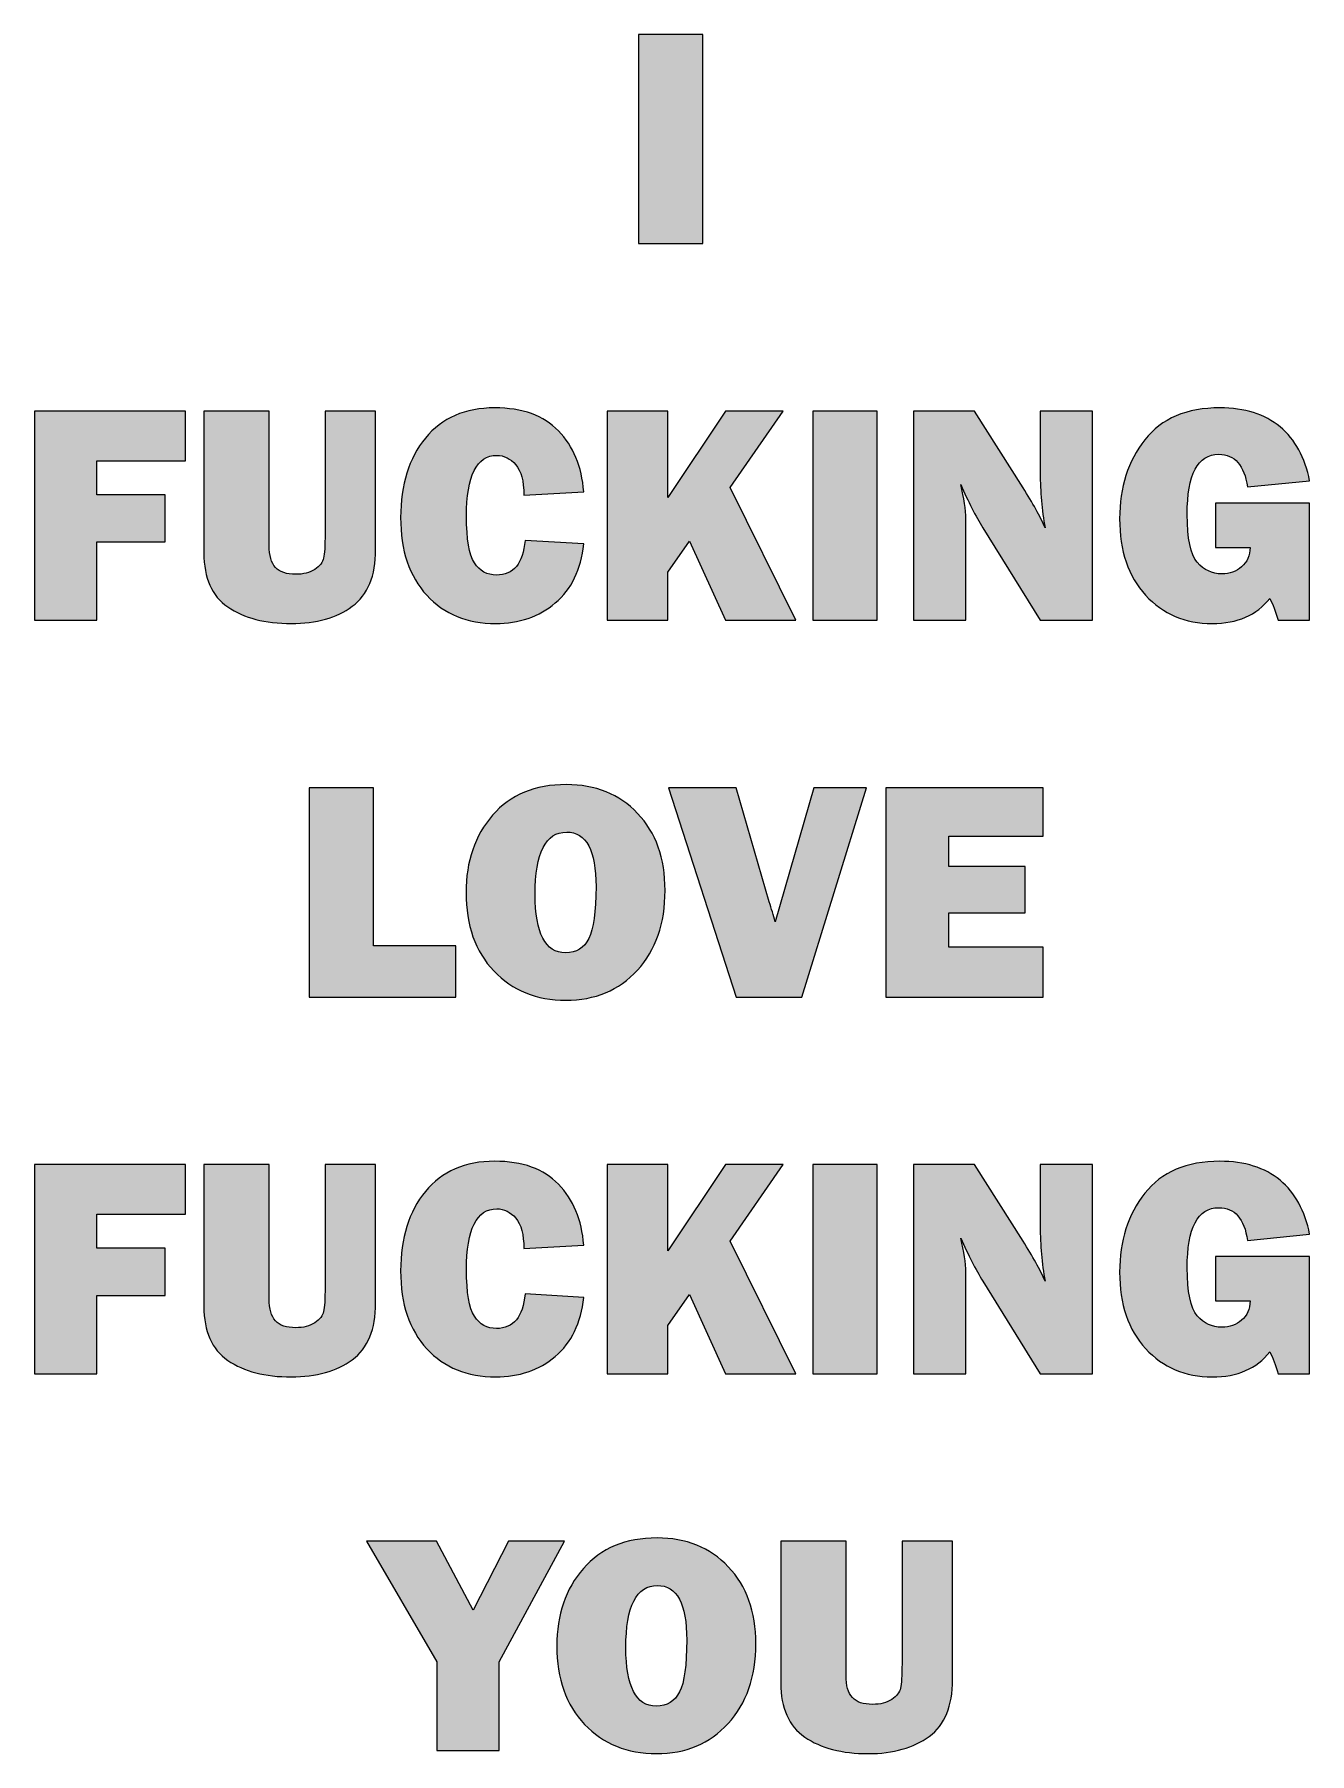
# Model space of a CAD drawing. Extents: x -7232 to 394, y -504 to 7652.
# Drawn here: x 321.1 to 394.3, y -503.5 to -404.9 of the extents above; entities that cross this region are included whole.
import ezdxf

# ---------------------------------------------------------------- set-up
doc = ezdxf.new("R2010")
doc.units = 0
doc.header["$MEASUREMENT"] = 0
doc.layers.add('Layer 1', color=7, linetype='Continuous', lineweight=0)

# ---------------------------------------------------------------- blocks, each defined once
blk = doc.blocks.new('Block_0')
at = {"layer": 'Layer 1', "true_color": 0x231f20, "transparency": 33554687}
h = blk.add_hatch(color=250, dxfattribs=at)
h.dxf.hatch_style = 2
edge = h.paths.add_edge_path()
edge.add_spline(control_points=[(359.476, -404.934), (359.476, -404.934), (359.476, -416.931), (359.476, -416.931), (359.476, -416.931), (355.793, -416.931), (355.793, -416.931), (355.793, -416.931), (355.793, -404.934), (355.793, -404.934), (355.793, -404.934), (359.476, -404.934), (359.476, -404.934)], knot_values=[0, 0, 0, 0, 1, 1, 1, 2, 2, 2, 3, 3, 3, 4, 4, 4, 4], degree=3, periodic=0)
h = blk.add_hatch(color=250, dxfattribs=at)
h.dxf.hatch_style = 2
edge = h.paths.add_edge_path()
edge.add_spline(control_points=[(328.635, -434.04), (328.635, -434.04), (324.724, -434.04), (324.724, -434.04), (324.724, -434.04), (324.724, -438.531), (324.724, -438.531), (324.724, -438.531), (321.138, -438.531), (321.138, -438.531), (321.138, -438.531), (321.138, -426.534), (321.138, -426.534), (321.138, -426.534), (329.812, -426.534), (329.812, -426.534), (329.812, -426.534), (329.812, -429.391), (329.812, -429.391), (329.812, -429.391), (324.724, -429.391), (324.724, -429.391), (324.724, -429.391), (324.724, -431.342), (324.724, -431.342), (324.724, -431.342), (328.635, -431.342), (328.635, -431.342), (328.635, -431.342), (328.635, -434.04), (328.635, -434.04)], knot_values=[0, 0, 0, 0, 1, 1, 1, 2, 2, 2, 3, 3, 3, 4, 4, 4, 5, 5, 5, 6, 6, 6, 7, 7, 7, 8, 8, 8, 9, 9, 9, 10, 10, 10, 10], degree=3, periodic=0)
h = blk.add_hatch(color=250, dxfattribs=at)
h.dxf.hatch_style = 2
edge = h.paths.add_edge_path()
edge.add_spline(control_points=[(340.711, -426.534), (340.711, -426.534), (340.711, -434.479), (340.711, -434.479), (340.711, -435.985), (340.264, -437.068), (339.37, -437.728), (338.477, -438.387), (337.312, -438.716), (335.877, -438.716), (334.365, -438.716), (333.15, -438.399), (332.233, -437.767), (331.316, -437.134), (330.858, -436.103), (330.858, -434.673), (330.858, -434.673), (330.858, -426.534), (330.858, -426.534), (330.858, -426.534), (334.603, -426.534), (334.603, -426.534), (334.603, -426.534), (334.603, -434.242), (334.603, -434.242), (334.603, -434.816), (334.724, -435.235), (334.966, -435.499), (335.208, -435.763), (335.596, -435.895), (336.128, -435.895), (336.571, -435.895), (336.936, -435.8), (337.219, -435.609), (337.502, -435.419), (337.672, -435.203), (337.727, -434.963), (337.782, -434.723), (337.811, -434.254), (337.811, -433.557), (337.811, -433.557), (337.811, -426.534), (337.811, -426.534), (337.811, -426.534), (340.711, -426.534), (340.711, -426.534)], knot_values=[0, 0, 0, 0, 1, 1, 1, 2, 2, 2, 3, 3, 3, 4, 4, 4, 5, 5, 5, 6, 6, 6, 7, 7, 7, 8, 8, 8, 9, 9, 9, 10, 10, 10, 11, 11, 11, 12, 12, 12, 13, 13, 13, 14, 14, 14, 15, 15, 15, 15], degree=3, periodic=0)
h = blk.add_hatch(color=250, dxfattribs=at)
h.dxf.hatch_style = 2
edge = h.paths.add_edge_path()
edge.add_spline(control_points=[(349.28, -433.952), (349.28, -433.952), (352.646, -434.154), (352.646, -434.154), (352.488, -435.625), (351.944, -436.753), (351.016, -437.538), (350.087, -438.323), (348.946, -438.716), (347.593, -438.716), (345.964, -438.716), (344.648, -438.177), (343.646, -437.099), (342.645, -436.021), (342.144, -434.532), (342.144, -432.634), (342.144, -430.753), (342.618, -429.235), (343.567, -428.081), (344.517, -426.927), (345.841, -426.35), (347.54, -426.35), (349.128, -426.35), (350.348, -426.789), (351.2, -427.668), (352.053, -428.547), (352.535, -429.713), (352.646, -431.166), (352.646, -431.166), (349.21, -431.351), (349.21, -431.351), (349.21, -430.548), (349.056, -429.968), (348.748, -429.61), (348.44, -429.253), (348.079, -429.074), (347.663, -429.074), (346.503, -429.074), (345.923, -430.24), (345.923, -432.572), (345.923, -433.879), (346.073, -434.767), (346.375, -435.235), (346.677, -435.704), (347.101, -435.938), (347.646, -435.938), (348.618, -435.938), (349.163, -435.276), (349.28, -433.952)], knot_values=[0, 0, 0, 0, 1, 1, 1, 2, 2, 2, 3, 3, 3, 4, 4, 4, 5, 5, 5, 6, 6, 6, 7, 7, 7, 8, 8, 8, 9, 9, 9, 10, 10, 10, 11, 11, 11, 12, 12, 12, 13, 13, 13, 14, 14, 14, 15, 15, 15, 16, 16, 16, 16], degree=3, periodic=0)
h = blk.add_hatch(color=250, dxfattribs=at)
h.dxf.hatch_style = 2
edge = h.paths.add_edge_path()
edge.add_spline(control_points=[(364.811, -438.531), (364.811, -438.531), (360.781, -438.531), (360.781, -438.531), (360.781, -438.531), (358.707, -433.998), (358.707, -433.998), (358.707, -433.998), (357.463, -435.763), (357.463, -435.763), (357.463, -435.763), (357.463, -438.531), (357.463, -438.531), (357.463, -438.531), (353.991, -438.531), (353.991, -438.531), (353.991, -438.531), (353.991, -426.534), (353.991, -426.534), (353.991, -426.534), (357.463, -426.534), (357.463, -426.534), (357.463, -426.534), (357.463, -431.495), (357.463, -431.495), (357.463, -431.495), (360.771, -426.534), (360.771, -426.534), (360.771, -426.534), (364.081, -426.534), (364.081, -426.534), (364.081, -426.534), (361.051, -430.925), (361.051, -430.925), (361.051, -430.925), (364.811, -438.531), (364.811, -438.531)], knot_values=[0, 0, 0, 0, 1, 1, 1, 2, 2, 2, 3, 3, 3, 4, 4, 4, 5, 5, 5, 6, 6, 6, 7, 7, 7, 8, 8, 8, 9, 9, 9, 10, 10, 10, 11, 11, 11, 12, 12, 12, 12], degree=3, periodic=0)
h = blk.add_hatch(color=250, dxfattribs=at)
h.dxf.hatch_style = 2
edge = h.paths.add_edge_path()
edge.add_spline(control_points=[(369.478, -426.534), (369.478, -426.534), (369.478, -438.531), (369.478, -438.531), (369.478, -438.531), (365.795, -438.531), (365.795, -438.531), (365.795, -438.531), (365.795, -426.534), (365.795, -426.534), (365.795, -426.534), (369.478, -426.534), (369.478, -426.534)], knot_values=[0, 0, 0, 0, 1, 1, 1, 2, 2, 2, 3, 3, 3, 4, 4, 4, 4], degree=3, periodic=0)
h = blk.add_hatch(color=250, dxfattribs=at)
h.dxf.hatch_style = 2
edge = h.paths.add_edge_path()
edge.add_spline(control_points=[(381.826, -438.531), (381.826, -438.531), (378.829, -438.531), (378.829, -438.531), (378.829, -438.531), (375.543, -433.23), (375.543, -433.23), (375.122, -432.551), (374.696, -431.726), (374.268, -430.753), (374.461, -431.526), (374.558, -432.183), (374.558, -432.722), (374.558, -432.722), (374.558, -438.531), (374.558, -438.531), (374.558, -438.531), (371.569, -438.531), (371.569, -438.531), (371.569, -438.531), (371.569, -426.534), (371.569, -426.534), (371.569, -426.534), (375.05, -426.534), (375.05, -426.534), (375.05, -426.534), (377.845, -430.929), (377.845, -430.929), (378.401, -431.802), (378.823, -432.569), (379.11, -433.231), (378.923, -432.206), (378.829, -431.157), (378.829, -430.085), (378.829, -430.085), (378.829, -426.534), (378.829, -426.534), (378.829, -426.534), (381.826, -426.534), (381.826, -426.534), (381.826, -426.534), (381.826, -438.531), (381.826, -438.531)], knot_values=[0, 0, 0, 0, 1, 1, 1, 2, 2, 2, 3, 3, 3, 4, 4, 4, 5, 5, 5, 6, 6, 6, 7, 7, 7, 8, 8, 8, 9, 9, 9, 10, 10, 10, 11, 11, 11, 12, 12, 12, 13, 13, 13, 14, 14, 14, 14], degree=3, periodic=0)
h = blk.add_hatch(color=250, dxfattribs=at)
h.dxf.hatch_style = 2
edge = h.paths.add_edge_path()
edge.add_spline(control_points=[(394.28, -431.808), (394.28, -431.808), (394.28, -438.531), (394.28, -438.531), (394.28, -438.531), (392.479, -438.531), (392.479, -438.531), (392.332, -438.033), (392.171, -437.614), (391.995, -437.274), (391.251, -438.235), (390.149, -438.716), (388.69, -438.716), (387.144, -438.716), (385.872, -438.176), (384.876, -437.095), (383.88, -436.014), (383.382, -434.55), (383.382, -432.704), (383.382, -430.911), (383.863, -429.404), (384.827, -428.183), (385.791, -426.961), (387.226, -426.35), (389.13, -426.35), (390.56, -426.35), (391.711, -426.713), (392.584, -427.439), (393.457, -428.166), (394.022, -429.197), (394.28, -430.533), (394.28, -430.533), (390.712, -430.885), (390.712, -430.885), (390.536, -429.637), (389.988, -429.013), (389.068, -429.013), (387.861, -429.013), (387.258, -430.161), (387.258, -432.458), (387.258, -433.847), (387.451, -434.763), (387.838, -435.205), (388.225, -435.647), (388.693, -435.868), (389.244, -435.868), (389.689, -435.868), (390.068, -435.733), (390.382, -435.464), (390.695, -435.194), (390.855, -434.825), (390.861, -434.356), (390.861, -434.356), (388.875, -434.356), (388.875, -434.356), (388.875, -434.356), (388.875, -431.808), (388.875, -431.808), (388.875, -431.808), (394.28, -431.808), (394.28, -431.808)], knot_values=[0, 0, 0, 0, 1, 1, 1, 2, 2, 2, 3, 3, 3, 4, 4, 4, 5, 5, 5, 6, 6, 6, 7, 7, 7, 8, 8, 8, 9, 9, 9, 10, 10, 10, 11, 11, 11, 12, 12, 12, 13, 13, 13, 14, 14, 14, 15, 15, 15, 16, 16, 16, 17, 17, 17, 18, 18, 18, 19, 19, 19, 20, 20, 20, 20], degree=3, periodic=0)
h = blk.add_hatch(color=250, dxfattribs=at)
h.dxf.hatch_style = 2
edge = h.paths.add_edge_path()
edge.add_spline(control_points=[(345.308, -457.188), (345.308, -457.188), (345.308, -460.132), (345.308, -460.132), (345.308, -460.132), (336.896, -460.132), (336.896, -460.132), (336.896, -460.132), (336.896, -448.135), (336.896, -448.135), (336.896, -448.135), (340.579, -448.135), (340.579, -448.135), (340.579, -448.135), (340.579, -457.188), (340.579, -457.188), (340.579, -457.188), (345.308, -457.188), (345.308, -457.188)], knot_values=[0, 0, 0, 0, 1, 1, 1, 2, 2, 2, 3, 3, 3, 4, 4, 4, 5, 5, 5, 6, 6, 6, 6], degree=3, periodic=0)
h = blk.add_hatch(color=250, dxfattribs=at)
h.dxf.hatch_style = 2
edge = h.paths.add_edge_path()
edge.add_spline(control_points=[(351.601, -457.592), (352.222, -457.592), (352.668, -457.32), (352.94, -456.778), (353.213, -456.236), (353.35, -455.245), (353.35, -453.804), (353.35, -451.718), (352.79, -450.675), (351.671, -450.675), (350.464, -450.675), (349.86, -451.864), (349.86, -454.243), (349.86, -456.476), (350.44, -457.592), (351.601, -457.592)], knot_values=[0, 0, 0, 0, 1, 1, 1, 2, 2, 2, 3, 3, 3, 4, 4, 4, 5, 5, 5, 5], degree=3, periodic=0)
edge = h.paths.add_edge_path()
edge.add_spline(control_points=[(351.618, -460.316), (349.931, -460.316), (348.555, -459.757), (347.491, -458.638), (346.428, -457.519), (345.896, -456.021), (345.896, -454.146), (345.896, -452.354), (346.404, -450.872), (347.421, -449.703), (348.438, -448.534), (349.849, -447.95), (351.653, -447.95), (353.323, -447.95), (354.684, -448.501), (355.735, -449.603), (356.787, -450.704), (357.313, -452.175), (357.313, -454.015), (357.313, -455.919), (356.783, -457.445), (355.723, -458.594), (354.662, -459.742), (353.294, -460.316), (351.618, -460.316)], knot_values=[0, 0, 0, 0, 1, 1, 1, 2, 2, 2, 3, 3, 3, 4, 4, 4, 5, 5, 5, 6, 6, 6, 7, 7, 7, 8, 8, 8, 8], degree=3, periodic=0)
h = blk.add_hatch(color=250, dxfattribs=at)
h.dxf.hatch_style = 2
edge = h.paths.add_edge_path()
edge.add_spline(control_points=[(368.873, -448.135), (368.873, -448.135), (365.15, -460.132), (365.15, -460.132), (365.15, -460.132), (361.397, -460.132), (361.397, -460.132), (361.397, -460.132), (357.505, -448.135), (357.505, -448.135), (357.505, -448.135), (361.385, -448.135), (361.385, -448.135), (361.385, -448.135), (363.284, -454.674), (363.284, -454.674), (363.413, -455.061), (363.528, -455.441), (363.628, -455.816), (363.628, -455.816), (365.846, -448.135), (365.846, -448.135), (365.846, -448.135), (368.873, -448.135), (368.873, -448.135)], knot_values=[0, 0, 0, 0, 1, 1, 1, 2, 2, 2, 3, 3, 3, 4, 4, 4, 5, 5, 5, 6, 6, 6, 7, 7, 7, 8, 8, 8, 8], degree=3, periodic=0)
h = blk.add_hatch(color=250, dxfattribs=at)
h.dxf.hatch_style = 2
edge = h.paths.add_edge_path()
edge.add_spline(control_points=[(379.005, -457.267), (379.005, -457.267), (379.005, -460.132), (379.005, -460.132), (379.005, -460.132), (369.979, -460.132), (369.979, -460.132), (369.979, -460.132), (369.979, -448.135), (369.979, -448.135), (369.979, -448.135), (379.005, -448.135), (379.005, -448.135), (379.005, -448.135), (379.005, -450.903), (379.005, -450.903), (379.005, -450.903), (373.591, -450.903), (373.591, -450.903), (373.591, -450.903), (373.591, -452.644), (373.591, -452.644), (373.591, -452.644), (377.968, -452.644), (377.968, -452.644), (377.968, -452.644), (377.968, -455.307), (377.968, -455.307), (377.968, -455.307), (373.591, -455.307), (373.591, -455.307), (373.591, -455.307), (373.591, -457.267), (373.591, -457.267), (373.591, -457.267), (379.005, -457.267), (379.005, -457.267)], knot_values=[0, 0, 0, 0, 1, 1, 1, 2, 2, 2, 3, 3, 3, 4, 4, 4, 5, 5, 5, 6, 6, 6, 7, 7, 7, 8, 8, 8, 9, 9, 9, 10, 10, 10, 11, 11, 11, 12, 12, 12, 12], degree=3, periodic=0)
h = blk.add_hatch(color=250, dxfattribs=at)
h.dxf.hatch_style = 2
edge = h.paths.add_edge_path()
edge.add_spline(control_points=[(328.635, -477.24), (328.635, -477.24), (324.724, -477.24), (324.724, -477.24), (324.724, -477.24), (324.724, -481.731), (324.724, -481.731), (324.724, -481.731), (321.138, -481.731), (321.138, -481.731), (321.138, -481.731), (321.138, -469.734), (321.138, -469.734), (321.138, -469.734), (329.812, -469.734), (329.812, -469.734), (329.812, -469.734), (329.812, -472.591), (329.812, -472.591), (329.812, -472.591), (324.724, -472.591), (324.724, -472.591), (324.724, -472.591), (324.724, -474.542), (324.724, -474.542), (324.724, -474.542), (328.635, -474.542), (328.635, -474.542), (328.635, -474.542), (328.635, -477.24), (328.635, -477.24)], knot_values=[0, 0, 0, 0, 1, 1, 1, 2, 2, 2, 3, 3, 3, 4, 4, 4, 5, 5, 5, 6, 6, 6, 7, 7, 7, 8, 8, 8, 9, 9, 9, 10, 10, 10, 10], degree=3, periodic=0)
h = blk.add_hatch(color=250, dxfattribs=at)
h.dxf.hatch_style = 2
edge = h.paths.add_edge_path()
edge.add_spline(control_points=[(340.711, -469.734), (340.711, -469.734), (340.711, -477.68), (340.711, -477.68), (340.711, -479.186), (340.264, -480.268), (339.37, -480.927), (338.477, -481.586), (337.312, -481.916), (335.877, -481.916), (334.365, -481.916), (333.15, -481.6), (332.233, -480.967), (331.316, -480.334), (330.858, -479.303), (330.858, -477.873), (330.858, -477.873), (330.858, -469.734), (330.858, -469.734), (330.858, -469.734), (334.603, -469.734), (334.603, -469.734), (334.603, -469.734), (334.603, -477.442), (334.603, -477.442), (334.603, -478.017), (334.724, -478.436), (334.966, -478.699), (335.208, -478.963), (335.596, -479.095), (336.128, -479.095), (336.571, -479.095), (336.936, -478.999), (337.219, -478.809), (337.502, -478.618), (337.672, -478.403), (337.727, -478.163), (337.782, -477.923), (337.811, -477.454), (337.811, -476.757), (337.811, -476.757), (337.811, -469.734), (337.811, -469.734), (337.811, -469.734), (340.711, -469.734), (340.711, -469.734)], knot_values=[0, 0, 0, 0, 1, 1, 1, 2, 2, 2, 3, 3, 3, 4, 4, 4, 5, 5, 5, 6, 6, 6, 7, 7, 7, 8, 8, 8, 9, 9, 9, 10, 10, 10, 11, 11, 11, 12, 12, 12, 13, 13, 13, 14, 14, 14, 15, 15, 15, 15], degree=3, periodic=0)
h = blk.add_hatch(color=250, dxfattribs=at)
h.dxf.hatch_style = 2
edge = h.paths.add_edge_path()
edge.add_spline(control_points=[(349.28, -477.152), (349.28, -477.152), (352.646, -477.354), (352.646, -477.354), (352.488, -478.825), (351.944, -479.953), (351.016, -480.738), (350.087, -481.523), (348.946, -481.916), (347.593, -481.916), (345.964, -481.916), (344.648, -481.377), (343.646, -480.299), (342.645, -479.221), (342.144, -477.732), (342.144, -475.834), (342.144, -473.953), (342.618, -472.436), (343.567, -471.281), (344.517, -470.127), (345.841, -469.55), (347.54, -469.55), (349.128, -469.55), (350.348, -469.989), (351.2, -470.868), (352.053, -471.747), (352.535, -472.913), (352.646, -474.366), (352.646, -474.366), (349.21, -474.551), (349.21, -474.551), (349.21, -473.748), (349.056, -473.168), (348.748, -472.811), (348.44, -472.453), (348.079, -472.274), (347.663, -472.274), (346.503, -472.274), (345.923, -473.44), (345.923, -475.772), (345.923, -477.079), (346.073, -477.967), (346.375, -478.436), (346.677, -478.904), (347.101, -479.139), (347.646, -479.139), (348.618, -479.139), (349.163, -478.477), (349.28, -477.152)], knot_values=[0, 0, 0, 0, 1, 1, 1, 2, 2, 2, 3, 3, 3, 4, 4, 4, 5, 5, 5, 6, 6, 6, 7, 7, 7, 8, 8, 8, 9, 9, 9, 10, 10, 10, 11, 11, 11, 12, 12, 12, 13, 13, 13, 14, 14, 14, 15, 15, 15, 16, 16, 16, 16], degree=3, periodic=0)
h = blk.add_hatch(color=250, dxfattribs=at)
h.dxf.hatch_style = 2
edge = h.paths.add_edge_path()
edge.add_spline(control_points=[(364.811, -481.731), (364.811, -481.731), (360.781, -481.731), (360.781, -481.731), (360.781, -481.731), (358.707, -477.197), (358.707, -477.197), (358.707, -477.197), (357.463, -478.963), (357.463, -478.963), (357.463, -478.963), (357.463, -481.731), (357.463, -481.731), (357.463, -481.731), (353.991, -481.731), (353.991, -481.731), (353.991, -481.731), (353.991, -469.734), (353.991, -469.734), (353.991, -469.734), (357.463, -469.734), (357.463, -469.734), (357.463, -469.734), (357.463, -474.694), (357.463, -474.694), (357.463, -474.694), (360.771, -469.734), (360.771, -469.734), (360.771, -469.734), (364.081, -469.734), (364.081, -469.734), (364.081, -469.734), (361.051, -474.125), (361.051, -474.125), (361.051, -474.125), (364.811, -481.731), (364.811, -481.731)], knot_values=[0, 0, 0, 0, 1, 1, 1, 2, 2, 2, 3, 3, 3, 4, 4, 4, 5, 5, 5, 6, 6, 6, 7, 7, 7, 8, 8, 8, 9, 9, 9, 10, 10, 10, 11, 11, 11, 12, 12, 12, 12], degree=3, periodic=0)
h = blk.add_hatch(color=250, dxfattribs=at)
h.dxf.hatch_style = 2
edge = h.paths.add_edge_path()
edge.add_spline(control_points=[(369.478, -469.734), (369.478, -469.734), (369.478, -481.731), (369.478, -481.731), (369.478, -481.731), (365.795, -481.731), (365.795, -481.731), (365.795, -481.731), (365.795, -469.734), (365.795, -469.734), (365.795, -469.734), (369.478, -469.734), (369.478, -469.734)], knot_values=[0, 0, 0, 0, 1, 1, 1, 2, 2, 2, 3, 3, 3, 4, 4, 4, 4], degree=3, periodic=0)
h = blk.add_hatch(color=250, dxfattribs=at)
h.dxf.hatch_style = 2
edge = h.paths.add_edge_path()
edge.add_spline(control_points=[(381.826, -481.731), (381.826, -481.731), (378.829, -481.731), (378.829, -481.731), (378.829, -481.731), (375.543, -476.431), (375.543, -476.431), (375.122, -475.751), (374.696, -474.925), (374.268, -473.953), (374.461, -474.727), (374.558, -475.383), (374.558, -475.922), (374.558, -475.922), (374.558, -481.731), (374.558, -481.731), (374.558, -481.731), (371.569, -481.731), (371.569, -481.731), (371.569, -481.731), (371.569, -469.734), (371.569, -469.734), (371.569, -469.734), (375.05, -469.734), (375.05, -469.734), (375.05, -469.734), (377.845, -474.128), (377.845, -474.128), (378.401, -475.002), (378.823, -475.77), (379.11, -476.432), (378.923, -475.406), (378.829, -474.357), (378.829, -473.285), (378.829, -473.285), (378.829, -469.734), (378.829, -469.734), (378.829, -469.734), (381.826, -469.734), (381.826, -469.734), (381.826, -469.734), (381.826, -481.731), (381.826, -481.731)], knot_values=[0, 0, 0, 0, 1, 1, 1, 2, 2, 2, 3, 3, 3, 4, 4, 4, 5, 5, 5, 6, 6, 6, 7, 7, 7, 8, 8, 8, 9, 9, 9, 10, 10, 10, 11, 11, 11, 12, 12, 12, 13, 13, 13, 14, 14, 14, 14], degree=3, periodic=0)
h = blk.add_hatch(color=250, dxfattribs=at)
h.dxf.hatch_style = 2
edge = h.paths.add_edge_path()
edge.add_spline(control_points=[(394.28, -475.008), (394.28, -475.008), (394.28, -481.731), (394.28, -481.731), (394.28, -481.731), (392.479, -481.731), (392.479, -481.731), (392.332, -481.233), (392.171, -480.814), (391.995, -480.475), (391.251, -481.436), (390.149, -481.916), (388.69, -481.916), (387.144, -481.916), (385.872, -481.375), (384.876, -480.294), (383.88, -479.213), (383.382, -477.75), (383.382, -475.904), (383.382, -474.111), (383.863, -472.604), (384.827, -471.382), (385.791, -470.16), (387.226, -469.55), (389.13, -469.55), (390.56, -469.55), (391.711, -469.913), (392.584, -470.64), (393.457, -471.366), (394.022, -472.397), (394.28, -473.733), (394.28, -473.733), (390.712, -474.085), (390.712, -474.085), (390.536, -472.837), (389.988, -472.213), (389.068, -472.213), (387.861, -472.213), (387.258, -473.361), (387.258, -475.658), (387.258, -477.047), (387.451, -477.962), (387.838, -478.404), (388.225, -478.847), (388.693, -479.068), (389.244, -479.068), (389.689, -479.068), (390.068, -478.934), (390.382, -478.664), (390.695, -478.395), (390.855, -478.025), (390.861, -477.557), (390.861, -477.557), (388.875, -477.557), (388.875, -477.557), (388.875, -477.557), (388.875, -475.008), (388.875, -475.008), (388.875, -475.008), (394.28, -475.008), (394.28, -475.008)], knot_values=[0, 0, 0, 0, 1, 1, 1, 2, 2, 2, 3, 3, 3, 4, 4, 4, 5, 5, 5, 6, 6, 6, 7, 7, 7, 8, 8, 8, 9, 9, 9, 10, 10, 10, 11, 11, 11, 12, 12, 12, 13, 13, 13, 14, 14, 14, 15, 15, 15, 16, 16, 16, 17, 17, 17, 18, 18, 18, 19, 19, 19, 20, 20, 20, 20], degree=3, periodic=0)
h = blk.add_hatch(color=250, dxfattribs=at)
h.dxf.hatch_style = 2
edge = h.paths.add_edge_path()
edge.add_spline(control_points=[(351.55, -491.334), (351.55, -491.334), (347.795, -498.251), (347.795, -498.251), (347.795, -498.251), (347.795, -503.331), (347.795, -503.331), (347.795, -503.331), (344.218, -503.331), (344.218, -503.331), (344.218, -503.331), (344.218, -498.251), (344.218, -498.251), (344.218, -498.251), (340.182, -491.334), (340.182, -491.334), (340.182, -491.334), (344.211, -491.334), (344.211, -491.334), (344.211, -491.334), (346.313, -495.289), (346.313, -495.289), (346.313, -495.289), (348.329, -491.334), (348.329, -491.334), (348.329, -491.334), (351.55, -491.334), (351.55, -491.334)], knot_values=[0, 0, 0, 0, 1, 1, 1, 2, 2, 2, 3, 3, 3, 4, 4, 4, 5, 5, 5, 6, 6, 6, 7, 7, 7, 8, 8, 8, 9, 9, 9, 9], degree=3, periodic=0)
h = blk.add_hatch(color=250, dxfattribs=at)
h.dxf.hatch_style = 2
edge = h.paths.add_edge_path()
edge.add_spline(control_points=[(356.804, -500.791), (357.425, -500.791), (357.871, -500.521), (358.144, -499.979), (358.416, -499.437), (358.553, -498.444), (358.553, -497.003), (358.553, -494.917), (357.993, -493.874), (356.874, -493.874), (355.667, -493.874), (355.063, -495.063), (355.063, -497.442), (355.063, -499.675), (355.644, -500.791), (356.804, -500.791)], knot_values=[0, 0, 0, 0, 1, 1, 1, 2, 2, 2, 3, 3, 3, 4, 4, 4, 5, 5, 5, 5], degree=3, periodic=0)
edge = h.paths.add_edge_path()
edge.add_spline(control_points=[(356.821, -503.516), (355.134, -503.516), (353.758, -502.956), (352.694, -501.837), (351.631, -500.718), (351.1, -499.221), (351.1, -497.346), (351.1, -495.553), (351.607, -494.072), (352.624, -492.903), (353.641, -491.734), (355.052, -491.149), (356.856, -491.149), (358.526, -491.149), (359.887, -491.7), (360.938, -492.802), (361.99, -493.903), (362.517, -495.374), (362.517, -497.214), (362.517, -499.118), (361.986, -500.645), (360.926, -501.793), (359.865, -502.941), (358.497, -503.516), (356.821, -503.516)], knot_values=[0, 0, 0, 0, 1, 1, 1, 2, 2, 2, 3, 3, 3, 4, 4, 4, 5, 5, 5, 6, 6, 6, 7, 7, 7, 8, 8, 8, 8], degree=3, periodic=0)
h = blk.add_hatch(color=250, dxfattribs=at)
h.dxf.hatch_style = 2
edge = h.paths.add_edge_path()
edge.add_spline(control_points=[(373.802, -491.334), (373.802, -491.334), (373.802, -499.279), (373.802, -499.279), (373.802, -500.785), (373.355, -501.868), (372.461, -502.527), (371.567, -503.187), (370.403, -503.516), (368.968, -503.516), (367.456, -503.516), (366.241, -503.199), (365.324, -502.566), (364.407, -501.934), (363.949, -500.902), (363.949, -499.473), (363.949, -499.473), (363.949, -491.334), (363.949, -491.334), (363.949, -491.334), (367.693, -491.334), (367.693, -491.334), (367.693, -491.334), (367.693, -499.042), (367.693, -499.042), (367.693, -499.616), (367.814, -500.035), (368.057, -500.299), (368.299, -500.562), (368.687, -500.694), (369.219, -500.694), (369.662, -500.694), (370.026, -500.6), (370.31, -500.409), (370.593, -500.219), (370.763, -500.003), (370.817, -499.763), (370.873, -499.522), (370.901, -499.054), (370.901, -498.356), (370.901, -498.356), (370.901, -491.334), (370.901, -491.334), (370.901, -491.334), (373.802, -491.334), (373.802, -491.334)], knot_values=[0, 0, 0, 0, 1, 1, 1, 2, 2, 2, 3, 3, 3, 4, 4, 4, 5, 5, 5, 6, 6, 6, 7, 7, 7, 8, 8, 8, 9, 9, 9, 10, 10, 10, 11, 11, 11, 12, 12, 12, 13, 13, 13, 14, 14, 14, 15, 15, 15, 15], degree=3, periodic=0)
at = {"layer": 'Layer 1'}
for points, knots in [([(359.476, -404.934), (359.476, -404.934), (359.476, -416.931), (359.476, -416.931), (359.476, -416.931), (355.793, -416.931), (355.793, -416.931), (355.793, -416.931), (355.793, -404.934), (355.793, -404.934), (355.793, -404.934), (359.476, -404.934), (359.476, -404.934)], [0, 0, 0, 0, 1, 1, 1, 2, 2, 2, 3, 3, 3, 4, 4, 4, 4]), ([(328.635, -434.04), (328.635, -434.04), (324.724, -434.04), (324.724, -434.04), (324.724, -434.04), (324.724, -438.531), (324.724, -438.531), (324.724, -438.531), (321.138, -438.531), (321.138, -438.531), (321.138, -438.531), (321.138, -426.534), (321.138, -426.534), (321.138, -426.534), (329.812, -426.534), (329.812, -426.534), (329.812, -426.534), (329.812, -429.391), (329.812, -429.391), (329.812, -429.391), (324.724, -429.391), (324.724, -429.391), (324.724, -429.391), (324.724, -431.342), (324.724, -431.342), (324.724, -431.342), (328.635, -431.342), (328.635, -431.342), (328.635, -431.342), (328.635, -434.04), (328.635, -434.04)], [0, 0, 0, 0, 1, 1, 1, 2, 2, 2, 3, 3, 3, 4, 4, 4, 5, 5, 5, 6, 6, 6, 7, 7, 7, 8, 8, 8, 9, 9, 9, 10, 10, 10, 10]), ([(340.711, -426.534), (340.711, -426.534), (340.711, -434.479), (340.711, -434.479), (340.711, -435.985), (340.264, -437.068), (339.37, -437.728), (338.477, -438.387), (337.312, -438.716), (335.877, -438.716), (334.365, -438.716), (333.15, -438.399), (332.233, -437.767), (331.316, -437.134), (330.858, -436.103), (330.858, -434.673), (330.858, -434.673), (330.858, -426.534), (330.858, -426.534), (330.858, -426.534), (334.603, -426.534), (334.603, -426.534), (334.603, -426.534), (334.603, -434.242), (334.603, -434.242), (334.603, -434.816), (334.724, -435.235), (334.966, -435.499), (335.208, -435.763), (335.596, -435.895), (336.128, -435.895), (336.571, -435.895), (336.936, -435.8), (337.219, -435.609), (337.502, -435.419), (337.672, -435.203), (337.727, -434.963), (337.782, -434.723), (337.811, -434.254), (337.811, -433.557), (337.811, -433.557), (337.811, -426.534), (337.811, -426.534), (337.811, -426.534), (340.711, -426.534), (340.711, -426.534)], [0, 0, 0, 0, 1, 1, 1, 2, 2, 2, 3, 3, 3, 4, 4, 4, 5, 5, 5, 6, 6, 6, 7, 7, 7, 8, 8, 8, 9, 9, 9, 10, 10, 10, 11, 11, 11, 12, 12, 12, 13, 13, 13, 14, 14, 14, 15, 15, 15, 15]), ([(349.28, -433.952), (349.28, -433.952), (352.646, -434.154), (352.646, -434.154), (352.488, -435.625), (351.944, -436.753), (351.016, -437.538), (350.087, -438.323), (348.946, -438.716), (347.593, -438.716), (345.964, -438.716), (344.648, -438.177), (343.646, -437.099), (342.645, -436.021), (342.144, -434.532), (342.144, -432.634), (342.144, -430.753), (342.618, -429.235), (343.567, -428.081), (344.517, -426.927), (345.841, -426.35), (347.54, -426.35), (349.128, -426.35), (350.348, -426.789), (351.2, -427.668), (352.053, -428.547), (352.535, -429.713), (352.646, -431.166), (352.646, -431.166), (349.21, -431.351), (349.21, -431.351), (349.21, -430.548), (349.056, -429.968), (348.748, -429.61), (348.44, -429.253), (348.079, -429.074), (347.663, -429.074), (346.503, -429.074), (345.923, -430.24), (345.923, -432.572), (345.923, -433.879), (346.073, -434.767), (346.375, -435.235), (346.677, -435.704), (347.101, -435.938), (347.646, -435.938), (348.618, -435.938), (349.163, -435.276), (349.28, -433.952)], [0, 0, 0, 0, 1, 1, 1, 2, 2, 2, 3, 3, 3, 4, 4, 4, 5, 5, 5, 6, 6, 6, 7, 7, 7, 8, 8, 8, 9, 9, 9, 10, 10, 10, 11, 11, 11, 12, 12, 12, 13, 13, 13, 14, 14, 14, 15, 15, 15, 16, 16, 16, 16]), ([(364.811, -438.531), (364.811, -438.531), (360.781, -438.531), (360.781, -438.531), (360.781, -438.531), (358.707, -433.998), (358.707, -433.998), (358.707, -433.998), (357.463, -435.763), (357.463, -435.763), (357.463, -435.763), (357.463, -438.531), (357.463, -438.531), (357.463, -438.531), (353.991, -438.531), (353.991, -438.531), (353.991, -438.531), (353.991, -426.534), (353.991, -426.534), (353.991, -426.534), (357.463, -426.534), (357.463, -426.534), (357.463, -426.534), (357.463, -431.495), (357.463, -431.495), (357.463, -431.495), (360.771, -426.534), (360.771, -426.534), (360.771, -426.534), (364.081, -426.534), (364.081, -426.534), (364.081, -426.534), (361.051, -430.925), (361.051, -430.925), (361.051, -430.925), (364.811, -438.531), (364.811, -438.531)], [0, 0, 0, 0, 1, 1, 1, 2, 2, 2, 3, 3, 3, 4, 4, 4, 5, 5, 5, 6, 6, 6, 7, 7, 7, 8, 8, 8, 9, 9, 9, 10, 10, 10, 11, 11, 11, 12, 12, 12, 12]), ([(369.478, -426.534), (369.478, -426.534), (369.478, -438.531), (369.478, -438.531), (369.478, -438.531), (365.795, -438.531), (365.795, -438.531), (365.795, -438.531), (365.795, -426.534), (365.795, -426.534), (365.795, -426.534), (369.478, -426.534), (369.478, -426.534)], [0, 0, 0, 0, 1, 1, 1, 2, 2, 2, 3, 3, 3, 4, 4, 4, 4]), ([(381.826, -438.531), (381.826, -438.531), (378.829, -438.531), (378.829, -438.531), (378.829, -438.531), (375.543, -433.23), (375.543, -433.23), (375.122, -432.551), (374.696, -431.726), (374.268, -430.753), (374.461, -431.526), (374.558, -432.183), (374.558, -432.722), (374.558, -432.722), (374.558, -438.531), (374.558, -438.531), (374.558, -438.531), (371.569, -438.531), (371.569, -438.531), (371.569, -438.531), (371.569, -426.534), (371.569, -426.534), (371.569, -426.534), (375.05, -426.534), (375.05, -426.534), (375.05, -426.534), (377.845, -430.929), (377.845, -430.929), (378.401, -431.802), (378.823, -432.569), (379.11, -433.231), (378.923, -432.206), (378.829, -431.157), (378.829, -430.085), (378.829, -430.085), (378.829, -426.534), (378.829, -426.534), (378.829, -426.534), (381.826, -426.534), (381.826, -426.534), (381.826, -426.534), (381.826, -438.531), (381.826, -438.531)], [0, 0, 0, 0, 1, 1, 1, 2, 2, 2, 3, 3, 3, 4, 4, 4, 5, 5, 5, 6, 6, 6, 7, 7, 7, 8, 8, 8, 9, 9, 9, 10, 10, 10, 11, 11, 11, 12, 12, 12, 13, 13, 13, 14, 14, 14, 14]), ([(394.28, -431.808), (394.28, -431.808), (394.28, -438.531), (394.28, -438.531), (394.28, -438.531), (392.479, -438.531), (392.479, -438.531), (392.332, -438.033), (392.171, -437.614), (391.995, -437.274), (391.251, -438.235), (390.149, -438.716), (388.69, -438.716), (387.144, -438.716), (385.872, -438.176), (384.876, -437.095), (383.88, -436.014), (383.382, -434.55), (383.382, -432.704), (383.382, -430.911), (383.863, -429.404), (384.827, -428.183), (385.791, -426.961), (387.226, -426.35), (389.13, -426.35), (390.56, -426.35), (391.711, -426.713), (392.584, -427.439), (393.457, -428.166), (394.022, -429.197), (394.28, -430.533), (394.28, -430.533), (390.712, -430.885), (390.712, -430.885), (390.536, -429.637), (389.988, -429.013), (389.068, -429.013), (387.861, -429.013), (387.258, -430.161), (387.258, -432.458), (387.258, -433.847), (387.451, -434.763), (387.838, -435.205), (388.225, -435.647), (388.693, -435.868), (389.244, -435.868), (389.689, -435.868), (390.068, -435.733), (390.382, -435.464), (390.695, -435.194), (390.855, -434.825), (390.861, -434.356), (390.861, -434.356), (388.875, -434.356), (388.875, -434.356), (388.875, -434.356), (388.875, -431.808), (388.875, -431.808), (388.875, -431.808), (394.28, -431.808), (394.28, -431.808)], [0, 0, 0, 0, 1, 1, 1, 2, 2, 2, 3, 3, 3, 4, 4, 4, 5, 5, 5, 6, 6, 6, 7, 7, 7, 8, 8, 8, 9, 9, 9, 10, 10, 10, 11, 11, 11, 12, 12, 12, 13, 13, 13, 14, 14, 14, 15, 15, 15, 16, 16, 16, 17, 17, 17, 18, 18, 18, 19, 19, 19, 20, 20, 20, 20]), ([(345.308, -457.188), (345.308, -457.188), (345.308, -460.132), (345.308, -460.132), (345.308, -460.132), (336.896, -460.132), (336.896, -460.132), (336.896, -460.132), (336.896, -448.135), (336.896, -448.135), (336.896, -448.135), (340.579, -448.135), (340.579, -448.135), (340.579, -448.135), (340.579, -457.188), (340.579, -457.188), (340.579, -457.188), (345.308, -457.188), (345.308, -457.188)], [0, 0, 0, 0, 1, 1, 1, 2, 2, 2, 3, 3, 3, 4, 4, 4, 5, 5, 5, 6, 6, 6, 6]), ([(351.618, -460.316), (349.931, -460.316), (348.555, -459.757), (347.491, -458.638), (346.428, -457.519), (345.896, -456.021), (345.896, -454.146), (345.896, -452.354), (346.404, -450.872), (347.421, -449.703), (348.438, -448.534), (349.849, -447.95), (351.653, -447.95), (353.323, -447.95), (354.684, -448.501), (355.735, -449.603), (356.787, -450.704), (357.313, -452.175), (357.313, -454.015), (357.313, -455.919), (356.783, -457.445), (355.723, -458.594), (354.662, -459.742), (353.294, -460.316), (351.618, -460.316)], [0, 0, 0, 0, 1, 1, 1, 2, 2, 2, 3, 3, 3, 4, 4, 4, 5, 5, 5, 6, 6, 6, 7, 7, 7, 8, 8, 8, 8]), ([(368.873, -448.135), (368.873, -448.135), (365.15, -460.132), (365.15, -460.132), (365.15, -460.132), (361.397, -460.132), (361.397, -460.132), (361.397, -460.132), (357.505, -448.135), (357.505, -448.135), (357.505, -448.135), (361.385, -448.135), (361.385, -448.135), (361.385, -448.135), (363.284, -454.674), (363.284, -454.674), (363.413, -455.061), (363.528, -455.441), (363.628, -455.816), (363.628, -455.816), (365.846, -448.135), (365.846, -448.135), (365.846, -448.135), (368.873, -448.135), (368.873, -448.135)], [0, 0, 0, 0, 1, 1, 1, 2, 2, 2, 3, 3, 3, 4, 4, 4, 5, 5, 5, 6, 6, 6, 7, 7, 7, 8, 8, 8, 8]), ([(379.005, -457.267), (379.005, -457.267), (379.005, -460.132), (379.005, -460.132), (379.005, -460.132), (369.979, -460.132), (369.979, -460.132), (369.979, -460.132), (369.979, -448.135), (369.979, -448.135), (369.979, -448.135), (379.005, -448.135), (379.005, -448.135), (379.005, -448.135), (379.005, -450.903), (379.005, -450.903), (379.005, -450.903), (373.591, -450.903), (373.591, -450.903), (373.591, -450.903), (373.591, -452.644), (373.591, -452.644), (373.591, -452.644), (377.968, -452.644), (377.968, -452.644), (377.968, -452.644), (377.968, -455.307), (377.968, -455.307), (377.968, -455.307), (373.591, -455.307), (373.591, -455.307), (373.591, -455.307), (373.591, -457.267), (373.591, -457.267), (373.591, -457.267), (379.005, -457.267), (379.005, -457.267)], [0, 0, 0, 0, 1, 1, 1, 2, 2, 2, 3, 3, 3, 4, 4, 4, 5, 5, 5, 6, 6, 6, 7, 7, 7, 8, 8, 8, 9, 9, 9, 10, 10, 10, 11, 11, 11, 12, 12, 12, 12]), ([(351.601, -457.592), (352.222, -457.592), (352.668, -457.32), (352.94, -456.778), (353.213, -456.236), (353.35, -455.245), (353.35, -453.804), (353.35, -451.718), (352.79, -450.675), (351.671, -450.675), (350.464, -450.675), (349.86, -451.864), (349.86, -454.243), (349.86, -456.476), (350.44, -457.592), (351.601, -457.592)], [0, 0, 0, 0, 1, 1, 1, 2, 2, 2, 3, 3, 3, 4, 4, 4, 5, 5, 5, 5]), ([(328.635, -477.24), (328.635, -477.24), (324.724, -477.24), (324.724, -477.24), (324.724, -477.24), (324.724, -481.731), (324.724, -481.731), (324.724, -481.731), (321.138, -481.731), (321.138, -481.731), (321.138, -481.731), (321.138, -469.734), (321.138, -469.734), (321.138, -469.734), (329.812, -469.734), (329.812, -469.734), (329.812, -469.734), (329.812, -472.591), (329.812, -472.591), (329.812, -472.591), (324.724, -472.591), (324.724, -472.591), (324.724, -472.591), (324.724, -474.542), (324.724, -474.542), (324.724, -474.542), (328.635, -474.542), (328.635, -474.542), (328.635, -474.542), (328.635, -477.24), (328.635, -477.24)], [0, 0, 0, 0, 1, 1, 1, 2, 2, 2, 3, 3, 3, 4, 4, 4, 5, 5, 5, 6, 6, 6, 7, 7, 7, 8, 8, 8, 9, 9, 9, 10, 10, 10, 10]), ([(340.711, -469.734), (340.711, -469.734), (340.711, -477.68), (340.711, -477.68), (340.711, -479.186), (340.264, -480.268), (339.37, -480.927), (338.477, -481.586), (337.312, -481.916), (335.877, -481.916), (334.365, -481.916), (333.15, -481.6), (332.233, -480.967), (331.316, -480.334), (330.858, -479.303), (330.858, -477.873), (330.858, -477.873), (330.858, -469.734), (330.858, -469.734), (330.858, -469.734), (334.603, -469.734), (334.603, -469.734), (334.603, -469.734), (334.603, -477.442), (334.603, -477.442), (334.603, -478.017), (334.724, -478.436), (334.966, -478.699), (335.208, -478.963), (335.596, -479.095), (336.128, -479.095), (336.571, -479.095), (336.936, -478.999), (337.219, -478.809), (337.502, -478.618), (337.672, -478.403), (337.727, -478.163), (337.782, -477.923), (337.811, -477.454), (337.811, -476.757), (337.811, -476.757), (337.811, -469.734), (337.811, -469.734), (337.811, -469.734), (340.711, -469.734), (340.711, -469.734)], [0, 0, 0, 0, 1, 1, 1, 2, 2, 2, 3, 3, 3, 4, 4, 4, 5, 5, 5, 6, 6, 6, 7, 7, 7, 8, 8, 8, 9, 9, 9, 10, 10, 10, 11, 11, 11, 12, 12, 12, 13, 13, 13, 14, 14, 14, 15, 15, 15, 15]), ([(349.28, -477.152), (349.28, -477.152), (352.646, -477.354), (352.646, -477.354), (352.488, -478.825), (351.944, -479.953), (351.016, -480.738), (350.087, -481.523), (348.946, -481.916), (347.593, -481.916), (345.964, -481.916), (344.648, -481.377), (343.646, -480.299), (342.645, -479.221), (342.144, -477.732), (342.144, -475.834), (342.144, -473.953), (342.618, -472.436), (343.567, -471.281), (344.517, -470.127), (345.841, -469.55), (347.54, -469.55), (349.128, -469.55), (350.348, -469.989), (351.2, -470.868), (352.053, -471.747), (352.535, -472.913), (352.646, -474.366), (352.646, -474.366), (349.21, -474.551), (349.21, -474.551), (349.21, -473.748), (349.056, -473.168), (348.748, -472.811), (348.44, -472.453), (348.079, -472.274), (347.663, -472.274), (346.503, -472.274), (345.923, -473.44), (345.923, -475.772), (345.923, -477.079), (346.073, -477.967), (346.375, -478.436), (346.677, -478.904), (347.101, -479.139), (347.646, -479.139), (348.618, -479.139), (349.163, -478.477), (349.28, -477.152)], [0, 0, 0, 0, 1, 1, 1, 2, 2, 2, 3, 3, 3, 4, 4, 4, 5, 5, 5, 6, 6, 6, 7, 7, 7, 8, 8, 8, 9, 9, 9, 10, 10, 10, 11, 11, 11, 12, 12, 12, 13, 13, 13, 14, 14, 14, 15, 15, 15, 16, 16, 16, 16]), ([(364.811, -481.731), (364.811, -481.731), (360.781, -481.731), (360.781, -481.731), (360.781, -481.731), (358.707, -477.197), (358.707, -477.197), (358.707, -477.197), (357.463, -478.963), (357.463, -478.963), (357.463, -478.963), (357.463, -481.731), (357.463, -481.731), (357.463, -481.731), (353.991, -481.731), (353.991, -481.731), (353.991, -481.731), (353.991, -469.734), (353.991, -469.734), (353.991, -469.734), (357.463, -469.734), (357.463, -469.734), (357.463, -469.734), (357.463, -474.694), (357.463, -474.694), (357.463, -474.694), (360.771, -469.734), (360.771, -469.734), (360.771, -469.734), (364.081, -469.734), (364.081, -469.734), (364.081, -469.734), (361.051, -474.125), (361.051, -474.125), (361.051, -474.125), (364.811, -481.731), (364.811, -481.731)], [0, 0, 0, 0, 1, 1, 1, 2, 2, 2, 3, 3, 3, 4, 4, 4, 5, 5, 5, 6, 6, 6, 7, 7, 7, 8, 8, 8, 9, 9, 9, 10, 10, 10, 11, 11, 11, 12, 12, 12, 12]), ([(369.478, -469.734), (369.478, -469.734), (369.478, -481.731), (369.478, -481.731), (369.478, -481.731), (365.795, -481.731), (365.795, -481.731), (365.795, -481.731), (365.795, -469.734), (365.795, -469.734), (365.795, -469.734), (369.478, -469.734), (369.478, -469.734)], [0, 0, 0, 0, 1, 1, 1, 2, 2, 2, 3, 3, 3, 4, 4, 4, 4]), ([(381.826, -481.731), (381.826, -481.731), (378.829, -481.731), (378.829, -481.731), (378.829, -481.731), (375.543, -476.431), (375.543, -476.431), (375.122, -475.751), (374.696, -474.925), (374.268, -473.953), (374.461, -474.727), (374.558, -475.383), (374.558, -475.922), (374.558, -475.922), (374.558, -481.731), (374.558, -481.731), (374.558, -481.731), (371.569, -481.731), (371.569, -481.731), (371.569, -481.731), (371.569, -469.734), (371.569, -469.734), (371.569, -469.734), (375.05, -469.734), (375.05, -469.734), (375.05, -469.734), (377.845, -474.128), (377.845, -474.128), (378.401, -475.002), (378.823, -475.77), (379.11, -476.432), (378.923, -475.406), (378.829, -474.357), (378.829, -473.285), (378.829, -473.285), (378.829, -469.734), (378.829, -469.734), (378.829, -469.734), (381.826, -469.734), (381.826, -469.734), (381.826, -469.734), (381.826, -481.731), (381.826, -481.731)], [0, 0, 0, 0, 1, 1, 1, 2, 2, 2, 3, 3, 3, 4, 4, 4, 5, 5, 5, 6, 6, 6, 7, 7, 7, 8, 8, 8, 9, 9, 9, 10, 10, 10, 11, 11, 11, 12, 12, 12, 13, 13, 13, 14, 14, 14, 14]), ([(394.28, -475.008), (394.28, -475.008), (394.28, -481.731), (394.28, -481.731), (394.28, -481.731), (392.479, -481.731), (392.479, -481.731), (392.332, -481.233), (392.171, -480.814), (391.995, -480.475), (391.251, -481.436), (390.149, -481.916), (388.69, -481.916), (387.144, -481.916), (385.872, -481.375), (384.876, -480.294), (383.88, -479.213), (383.382, -477.75), (383.382, -475.904), (383.382, -474.111), (383.863, -472.604), (384.827, -471.382), (385.791, -470.16), (387.226, -469.55), (389.13, -469.55), (390.56, -469.55), (391.711, -469.913), (392.584, -470.64), (393.457, -471.366), (394.022, -472.397), (394.28, -473.733), (394.28, -473.733), (390.712, -474.085), (390.712, -474.085), (390.536, -472.837), (389.988, -472.213), (389.068, -472.213), (387.861, -472.213), (387.258, -473.361), (387.258, -475.658), (387.258, -477.047), (387.451, -477.962), (387.838, -478.404), (388.225, -478.847), (388.693, -479.068), (389.244, -479.068), (389.689, -479.068), (390.068, -478.934), (390.382, -478.664), (390.695, -478.395), (390.855, -478.025), (390.861, -477.557), (390.861, -477.557), (388.875, -477.557), (388.875, -477.557), (388.875, -477.557), (388.875, -475.008), (388.875, -475.008), (388.875, -475.008), (394.28, -475.008), (394.28, -475.008)], [0, 0, 0, 0, 1, 1, 1, 2, 2, 2, 3, 3, 3, 4, 4, 4, 5, 5, 5, 6, 6, 6, 7, 7, 7, 8, 8, 8, 9, 9, 9, 10, 10, 10, 11, 11, 11, 12, 12, 12, 13, 13, 13, 14, 14, 14, 15, 15, 15, 16, 16, 16, 17, 17, 17, 18, 18, 18, 19, 19, 19, 20, 20, 20, 20]), ([(351.55, -491.334), (351.55, -491.334), (347.795, -498.251), (347.795, -498.251), (347.795, -498.251), (347.795, -503.331), (347.795, -503.331), (347.795, -503.331), (344.218, -503.331), (344.218, -503.331), (344.218, -503.331), (344.218, -498.251), (344.218, -498.251), (344.218, -498.251), (340.182, -491.334), (340.182, -491.334), (340.182, -491.334), (344.211, -491.334), (344.211, -491.334), (344.211, -491.334), (346.313, -495.289), (346.313, -495.289), (346.313, -495.289), (348.329, -491.334), (348.329, -491.334), (348.329, -491.334), (351.55, -491.334), (351.55, -491.334)], [0, 0, 0, 0, 1, 1, 1, 2, 2, 2, 3, 3, 3, 4, 4, 4, 5, 5, 5, 6, 6, 6, 7, 7, 7, 8, 8, 8, 9, 9, 9, 9]), ([(356.821, -503.516), (355.134, -503.516), (353.758, -502.956), (352.694, -501.837), (351.631, -500.718), (351.1, -499.221), (351.1, -497.346), (351.1, -495.553), (351.607, -494.072), (352.624, -492.903), (353.641, -491.734), (355.052, -491.149), (356.856, -491.149), (358.526, -491.149), (359.887, -491.7), (360.938, -492.802), (361.99, -493.903), (362.517, -495.374), (362.517, -497.214), (362.517, -499.118), (361.986, -500.645), (360.926, -501.793), (359.865, -502.941), (358.497, -503.516), (356.821, -503.516)], [0, 0, 0, 0, 1, 1, 1, 2, 2, 2, 3, 3, 3, 4, 4, 4, 5, 5, 5, 6, 6, 6, 7, 7, 7, 8, 8, 8, 8]), ([(373.802, -491.334), (373.802, -491.334), (373.802, -499.279), (373.802, -499.279), (373.802, -500.785), (373.355, -501.868), (372.461, -502.527), (371.567, -503.187), (370.403, -503.516), (368.968, -503.516), (367.456, -503.516), (366.241, -503.199), (365.324, -502.566), (364.407, -501.934), (363.949, -500.902), (363.949, -499.473), (363.949, -499.473), (363.949, -491.334), (363.949, -491.334), (363.949, -491.334), (367.693, -491.334), (367.693, -491.334), (367.693, -491.334), (367.693, -499.042), (367.693, -499.042), (367.693, -499.616), (367.814, -500.035), (368.057, -500.299), (368.299, -500.562), (368.687, -500.694), (369.219, -500.694), (369.662, -500.694), (370.026, -500.6), (370.31, -500.409), (370.593, -500.219), (370.763, -500.003), (370.817, -499.763), (370.873, -499.522), (370.901, -499.054), (370.901, -498.356), (370.901, -498.356), (370.901, -491.334), (370.901, -491.334), (370.901, -491.334), (373.802, -491.334), (373.802, -491.334)], [0, 0, 0, 0, 1, 1, 1, 2, 2, 2, 3, 3, 3, 4, 4, 4, 5, 5, 5, 6, 6, 6, 7, 7, 7, 8, 8, 8, 9, 9, 9, 10, 10, 10, 11, 11, 11, 12, 12, 12, 13, 13, 13, 14, 14, 14, 15, 15, 15, 15]), ([(356.804, -500.791), (357.425, -500.791), (357.871, -500.521), (358.144, -499.979), (358.416, -499.437), (358.553, -498.444), (358.553, -497.003), (358.553, -494.917), (357.993, -493.874), (356.874, -493.874), (355.667, -493.874), (355.063, -495.063), (355.063, -497.442), (355.063, -499.675), (355.644, -500.791), (356.804, -500.791)], [0, 0, 0, 0, 1, 1, 1, 2, 2, 2, 3, 3, 3, 4, 4, 4, 5, 5, 5, 5])]:
    blk.add_open_spline(points, degree=3, knots=knots, dxfattribs=at)

msp = doc.modelspace()

# ---------------------------------------------------------------- block references
at = {"layer": 'Layer 1'}
msp.add_blockref('Block_0', (0, 0), dxfattribs=at)

doc.saveas('drawing.dxf')
